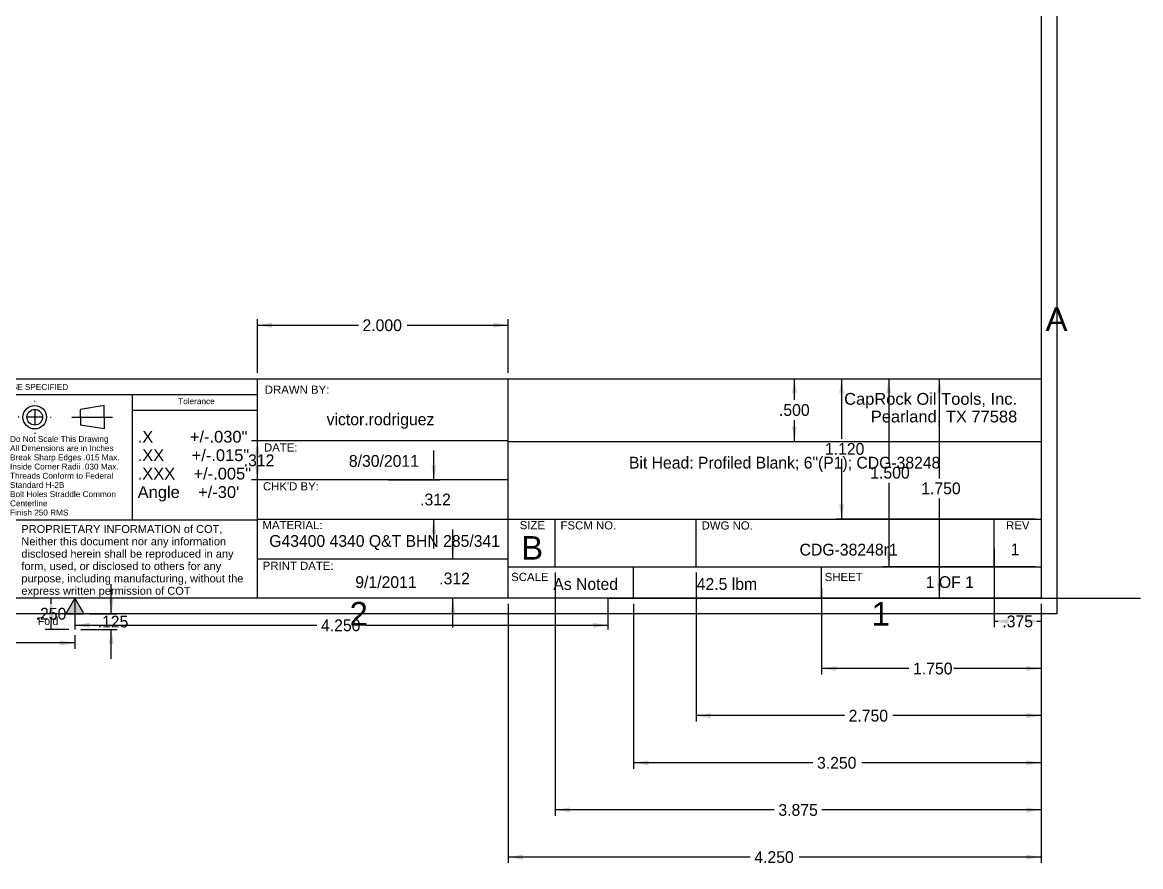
# Model space of a CAD drawing. Header units: inches. Extents: x -0.4 to 28, y -1.6 to 11.8.
# Drawn here: x 8.08 to 17, y -1.62 to 5.11 of the extents above; entities that cross this region are included whole.
import ezdxf
from ezdxf.enums import TextEntityAlignment as Align
from ezdxf.lldxf.tags import DXFTag

# ---------------------------------------------------------------- set-up
doc = ezdxf.new("R2010")
doc.units = ezdxf.units.IN
doc.header["$MEASUREMENT"] = 0
for name, color, linetype in [('Default', 7, 'Continuous'), ('Dimensions', 7, 'Continuous'), ('Margins', 7, 'Continuous')]:
    doc.layers.add(name, color=color, linetype=linetype)
doc.styles.add('SEACAD_Arial', font='arial.ttf')
doc.styles.add('SEACAD_Solid_Edge_ANSI', font='seans.ttf')
tags = doc.linetypes.add('CENTER2', pattern=[1.125, 0.75, -0.125, 0.125, -0.125]).pattern_tags.tags
tags[10:11] = [DXFTag(74, 4), DXFTag(75, 0), DXFTag(340, '0'), DXFTag(46, 0.0), DXFTag(50, 0.0), DXFTag(44, 0.0), DXFTag(45, 0.0)]
tags[8:9] = [DXFTag(74, 4), DXFTag(75, 0), DXFTag(340, '0'), DXFTag(46, 0.0), DXFTag(50, 0.0), DXFTag(44, 0.0), DXFTag(45, 0.0)]
tags[6:7] = [DXFTag(74, 4), DXFTag(75, 0), DXFTag(340, '0'), DXFTag(46, 0.0), DXFTag(50, 0.0), DXFTag(44, 0.0), DXFTag(45, 0.0)]
tags[4:5] = [DXFTag(74, 4), DXFTag(75, 0), DXFTag(340, '0'), DXFTag(46, 0.0), DXFTag(50, 0.0), DXFTag(44, 0.0), DXFTag(45, 0.0)]
tags = doc.linetypes.add('DOT2', pattern=[0.125, 0, -0.125]).pattern_tags.tags
tags[6:7] = [DXFTag(74, 4), DXFTag(75, 0), DXFTag(340, '0'), DXFTag(46, 0.0), DXFTag(50, 0.0), DXFTag(44, 0.0), DXFTag(45, 0.0)]
tags[4:5] = [DXFTag(74, 4), DXFTag(75, 0), DXFTag(340, '0'), DXFTag(46, 0.0), DXFTag(50, 0.0), DXFTag(44, 0.0), DXFTag(45, 0.0)]
doc.dimstyles.new('ANSI', dxfattribs={"dimtxt": 0.094, "dimasz": 0.1175, "dimexe": 0.047, "dimexo": 0.047, "dimgap": 0.047, "dimtad": 0, "dimtih": 1, "dimtoh": 1, "dimdec": 3, "dimzin": 4, "dimdsep": 46, "dimtxsty": 'SEACAD_Solid_Edge_ANSI', "dimblk1": '_SE_FILLED', "dimblk2": '_SE_FILLED', "dimsah": 1, "dimcen": 0.047, "dimadec": 0, "dimazin": 0, "dimtfac": 1, "dimtdec": 3, "dimtofl": 0, "dimtmove": 0, "dimatfit": 3, "dimfxl": 0, "dimtolj": 1, "dimtzin": 4, "dimarcsym": 0})

# ---------------------------------------------------------------- blocks, each defined once
blk = doc.blocks.new('SEANNOT_GROUP2')
at = {"layer": 'Default', "color": 7, "linetype": 'Continuous', "style": 'SEACAD_Solid_Edge_ANSI'}
blk.add_text('Fold', height=0.0625, dxfattribs=at).set_placement((8.2051, 0.3659), align=Align.TOP_LEFT)
blk = doc.blocks.new('SEANNOT_GROUP3')
at = {"layer": 'Default', "color": 7, "linetype": 'Continuous', "style": 'SEACAD_Solid_Edge_ANSI'}
blk.add_text('1 OF 1', height=0.094, dxfattribs=at).set_placement((15.2861, 0.6928), align=Align.TOP_LEFT)
blk = doc.blocks.new('SEANNOT_GROUP4')
at = {"layer": 'Default', "color": 7, "linetype": 'Continuous', "style": 'SEACAD_Solid_Edge_ANSI'}
blk.add_text('42.5 lbm', height=0.094, dxfattribs=at).set_placement((13.4595, 0.6777), align=Align.TOP_LEFT)
blk = doc.blocks.new('SEANNOT_GROUP5')
at = {"layer": 'Default', "color": 7, "linetype": 'Continuous', "style": 'SEACAD_Solid_Edge_ANSI'}
blk.add_text('CDG-38248r1', height=0.094, dxfattribs=at).set_placement((14.2798, 0.952), align=Align.TOP_LEFT)
blk = doc.blocks.new('SEANNOT_GROUP6')
at = {"layer": 'Default', "color": 7, "linetype": 'Continuous', "style": 'SEACAD_Solid_Edge_ANSI'}
blk.add_text('1', height=0.094, dxfattribs=at).set_placement((15.9634, 0.9534), align=Align.TOP_LEFT)
blk = doc.blocks.new('SEANNOT_GROUP7')
at = {"layer": 'Default', "color": 7, "linetype": 'Continuous', "style": 'SEACAD_Solid_Edge_ANSI'}
blk.add_text('As Noted', height=0.09375, dxfattribs=at).set_placement((12.316, 0.6775), align=Align.TOP_LEFT)
blk = doc.blocks.new('SEANNOT_GROUP8')
at = {"layer": 'Default', "color": 7, "linetype": 'Continuous', "style": 'SEACAD_Solid_Edge_ANSI'}
blk.add_text('Bit Head: Profiled Blank; 6"(P1); CDG-38248', height=0.09375, dxfattribs=at).set_placement((12.9191, 1.6456), align=Align.TOP_LEFT)
blk = doc.blocks.new('SEANNOT_GROUP9')
at = {"layer": 'Default', "color": 7, "linetype": 'Continuous', "style": 'SEACAD_Solid_Edge_ANSI'}
blk.add_text('G43400 4340 Q&T BHN 285/341', height=0.09375, dxfattribs=at).set_placement((10.0503, 1.021), align=Align.TOP_LEFT)
blk = doc.blocks.new('SEANNOT_GROUP10')
at = {"layer": 'Default', "color": 7, "linetype": 'Continuous', "style": 'SEACAD_Solid_Edge_ANSI'}
blk.add_text('9/1/2011', height=0.094, dxfattribs=at).set_placement((10.7365, 0.6928), align=Align.TOP_LEFT)
blk = doc.blocks.new('SEANNOT_GROUP11')
at = {"layer": 'Default', "color": 7, "linetype": 'Continuous', "style": 'SEACAD_Arial'}
for s, p in [('CapRock Oil Tools, Inc.', (14.6355, 2.1547)), ('Pearland, TX 77588', (14.848, 2.0137))]:
    blk.add_text(s, height=0.094, dxfattribs=at).set_placement(p, align=Align.TOP_LEFT)
blk = doc.blocks.new('SEANNOT_GROUP14')
at = {"layer": 'Default', "color": 7, "linetype": 'Continuous', "style": 'SEACAD_Arial'}
blk.add_text('A', height=0.188, dxfattribs=at).set_placement((16.2417, 2.8378), align=Align.TOP_LEFT)
blk = doc.blocks.new('SEANNOT_GROUP20')
at = {"layer": 'Default', "color": 7, "linetype": 'Continuous', "style": 'SEACAD_Solid_Edge_ANSI'}
blk.add_text('Fold', height=0.0625, dxfattribs=at).set_placement((8.2051, 0.3659), align=Align.TOP_LEFT)
blk = doc.blocks.new('SEANNOT_GROUP26')
at = {"layer": 'Default', "color": 7, "linetype": 'Continuous', "style": 'SEACAD_Arial'}
blk.add_text('2', height=0.188, dxfattribs=at).set_placement((10.6908, 0.4877), align=Align.TOP_LEFT)
blk = doc.blocks.new('SEANNOT_GROUP27')
at = {"layer": 'Default', "color": 7, "linetype": 'Continuous', "style": 'SEACAD_Arial'}
blk.add_text('1', height=0.188, dxfattribs=at).set_placement((14.8542, 0.4877), align=Align.TOP_LEFT)
blk = doc.blocks.new('SEANNOT_GROUP28')
at = {"layer": 'Default', "color": 7, "linetype": 'Continuous', "style": 'SEACAD_Solid_Edge_ANSI'}
blk.add_text('8/30/2011', height=0.094, dxfattribs=at).set_placement((10.6852, 1.6595), align=Align.TOP_LEFT)
blk = doc.blocks.new('SEANNOT_GROUP29')
at = {"layer": 'Default', "color": 7, "linetype": 'Continuous', "style": 'SEACAD_Solid_Edge_ANSI'}
blk.add_text('victor.rodriguez', height=0.094, dxfattribs=at).set_placement((10.5081, 1.9915), align=Align.TOP_LEFT)
blk = doc.blocks.new('DMBLK7')
at = {"layer": 'Dimensions', "linetype": 'Continuous'}
for points in [[(8.6175, 0.3209), (8.5, 0.3013), (8.6175, 0.2817)], [(12.6325, 0.3209), (12.6325, 0.2817), (12.75, 0.3013)]]:
    blk.add_hatch(color=7, dxfattribs=at).paths.add_polyline_path(points)
at = {"layer": 'Dimensions', "color": 7, "linetype": 'Continuous'}
for p, q in [((8.5, 0.3013), (10.4303, 0.3013)), ((10.8197, 0.3013), (12.75, 0.3013))]:
    blk.add_line(p, q, dxfattribs=at)
at = {"layer": 'Dimensions', "color": 7, "linetype": 'Continuous', "style": 'SEACAD_Solid_Edge_ANSI'}
blk.add_text('4.250', height=0.094, dxfattribs=at).set_placement((10.4632, 0.3483), align=Align.TOP_LEFT)
blk = doc.blocks.new('_SE_FILLED')
at = {"color": 0}
blk.add_line((0, 0), (-1, 0), dxfattribs=at)
blk.add_solid([(0, 0), (-1, -0.1665), (-1, 0.1665), (0, 0)], dxfattribs=at)
blk = doc.blocks.new('DMBLK8')
at = {"layer": 'Dimensions', "linetype": 'Continuous'}
for points in [[(10.0732, 2.7147), (9.9557, 2.6951), (10.0732, 2.6755)], [(11.8382, 2.7147), (11.8382, 2.6755), (11.9557, 2.6951)]]:
    blk.add_hatch(color=7, dxfattribs=at).paths.add_polyline_path(points)
at = {"layer": 'Dimensions', "color": 7, "linetype": 'Continuous'}
for p, q in [((9.9557, 2.3157), (9.9557, 2.7421)), ((9.9557, 2.6951), (10.761, 2.6951)), ((11.1504, 2.6951), (11.9557, 2.6951)), ((11.9557, 2.3157), (11.9557, 2.7421))]:
    blk.add_line(p, q, dxfattribs=at)
at = {"layer": 'Dimensions', "color": 7, "linetype": 'Continuous', "style": 'SEACAD_Solid_Edge_ANSI'}
blk.add_text('2.000', height=0.094, dxfattribs=at).set_placement((10.7939, 2.7421), align=Align.TOP_LEFT)
blk = doc.blocks.new('DMBLK9')
at = {"layer": 'Dimensions', "linetype": 'Continuous'}
for points in [[(14.2586, 2.1512), (14.2391, 2.2687), (14.2195, 2.1512)], [(14.2586, 1.8862), (14.2195, 1.8862), (14.2391, 1.7687)]]:
    blk.add_hatch(color=7, dxfattribs=at).paths.add_polyline_path(points)
at = {"layer": 'Dimensions', "color": 7, "linetype": 'Continuous'}
for p, q in [((10.0027, 2.2687), (14.2861, 2.2687)), ((14.2391, 2.0986), (14.2391, 2.2687)), ((14.2391, 1.7687), (14.2391, 1.9388)), ((12.0027, 1.7687), (14.2861, 1.7687))]:
    blk.add_line(p, q, dxfattribs=at)
at = {"layer": 'Dimensions', "color": 7, "linetype": 'Continuous', "style": 'SEACAD_Solid_Edge_ANSI'}
blk.add_text('.500', height=0.094, dxfattribs=at).set_placement((14.1155, 2.0657), align=Align.TOP_LEFT)
blk = doc.blocks.new('DMBLK10')
at = {"layer": 'Dimensions', "linetype": 'Continuous'}
for points in [[(14.6346, 2.1512), (14.6151, 2.2687), (14.5955, 2.1512)], [(14.6346, 1.2662), (14.5955, 1.2662), (14.6151, 1.1487)]]:
    blk.add_hatch(color=7, dxfattribs=at).paths.add_polyline_path(points)
at = {"layer": 'Dimensions', "color": 7, "linetype": 'Continuous'}
for p, q in [((10.0027, 2.2687), (14.6621, 2.2687)), ((14.6151, 2.2687), (14.6151, 1.7886)), ((14.6151, 1.6288), (14.6151, 1.1487)), ((16.1587, 1.1487), (14.5681, 1.1487))]:
    blk.add_line(p, q, dxfattribs=at)
at = {"layer": 'Dimensions', "color": 7, "linetype": 'Continuous', "style": 'SEACAD_Solid_Edge_ANSI'}
blk.add_text('1.120', height=0.094, dxfattribs=at).set_placement((14.4817, 1.7557), align=Align.TOP_LEFT)
blk = doc.blocks.new('DMBLK11')
at = {"layer": 'Dimensions', "linetype": 'Continuous'}
for points in [[(15.0106, 2.1512), (14.9911, 2.2687), (14.9715, 2.1512)], [(15.0106, 0.8862), (14.9715, 0.8862), (14.9911, 0.7687)]]:
    blk.add_hatch(color=7, dxfattribs=at).paths.add_polyline_path(points)
at = {"layer": 'Dimensions', "color": 7, "linetype": 'Continuous'}
for p, q in [((10.0027, 2.2687), (15.0381, 2.2687)), ((14.9911, 2.2687), (14.9911, 1.5986)), ((14.9911, 1.4388), (14.9911, 0.7687)), ((16.1587, 0.7687), (14.9441, 0.7687))]:
    blk.add_line(p, q, dxfattribs=at)
at = {"layer": 'Dimensions', "color": 7, "linetype": 'Continuous', "style": 'SEACAD_Solid_Edge_ANSI'}
blk.add_text('1.500', height=0.094, dxfattribs=at).set_placement((14.8435, 1.5657), align=Align.TOP_LEFT)
blk = doc.blocks.new('SEANNOT_GROUP30')
at = {"layer": 'Default', "linetype": 'Continuous'}
h = blk.add_hatch(color=7, dxfattribs=at)
edge = h.paths.add_edge_path()
edge.add_ellipse((3.4508, 1.0021), major_axis=(0.0157, 0), ratio=1, start_angle=0, end_angle=360)
at = {"layer": 'Default', "color": 7, "linetype": 'Continuous'}
blk.add_lwpolyline([(3.7182, 0.8173), (3.4508, 1.0021)], dxfattribs=at)
at = {"layer": 'Default', "color": 7, "linetype": 'Continuous', "style": 'SEACAD_Solid_Edge_ANSI'}
for s, p in [('Machined feature or', (3.7347, 0.8408)), ('surface on this operation.', (3.7347, 0.7703))]:
    blk.add_text(s, height=0.047, dxfattribs=at).set_placement(p, align=Align.TOP_LEFT)
blk = doc.blocks.new('SEANNOT_GROUP31')
at = {"layer": 'Default', "linetype": 'Continuous'}
h = blk.add_hatch(color=7, dxfattribs=at)
edge = h.paths.add_edge_path()
edge.add_ellipse((3.3864, 0.6907), major_axis=(0.0157, 0), ratio=1, start_angle=0, end_angle=360)
at = {"layer": 'Default', "color": 7, "linetype": 'Continuous'}
blk.add_lwpolyline([(3.7283, 0.6152), (3.3864, 0.6907)], dxfattribs=at)
at = {"layer": 'Default', "color": 7, "linetype": 'Continuous', "style": 'SEACAD_Solid_Edge_ANSI'}
for s, p in [('Must be inspected ', (3.7448, 0.6387)), ('and  documented ', (3.7448, 0.5682)), ('on each part.', (3.7448, 0.4977))]:
    blk.add_text(s, height=0.047, dxfattribs=at).set_placement(p, align=Align.TOP_LEFT)
blk = doc.blocks.new('SEANNOT_GROUP32')
at = {"layer": 'Default', "linetype": 'Continuous'}
h = blk.add_hatch(color=7, dxfattribs=at)
edge = h.paths.add_edge_path()
edge.add_ellipse((3.5349, 1.8784), major_axis=(0.0157, 0), ratio=1, start_angle=0, end_angle=360)
at = {"layer": 'Default', "color": 7, "linetype": 'Continuous'}
blk.add_lwpolyline([(3.7881, 1.9657), (3.5349, 1.8784)], dxfattribs=at)
at = {"layer": 'Default', "color": 7, "linetype": 'Continuous', "style": 'SEACAD_Solid_Edge_ANSI'}
for s, p in [('Must be inspected', (3.8046, 1.9892)), ('on each part.', (3.8046, 1.9187))]:
    blk.add_text(s, height=0.047, dxfattribs=at).set_placement(p, align=Align.TOP_LEFT)
blk = doc.blocks.new('SEANNOT_GROUP33')
at = {"layer": 'Default', "linetype": 'Continuous'}
h = blk.add_hatch(color=7, dxfattribs=at)
edge = h.paths.add_edge_path()
edge.add_ellipse((4.1418, 1.267), major_axis=(0.0157, 0), ratio=1, start_angle=0, end_angle=360)
at = {"layer": 'Default', "color": 7, "linetype": 'Continuous'}
blk.add_lwpolyline([(3.9057, 1.0346), (4.1418, 1.267)], dxfattribs=at)
at = {"layer": 'Default', "color": 7, "linetype": 'Continuous', "style": 'SEACAD_Solid_Edge_ANSI'}
for s, p in [('For information only', (3.8744, 1.0111)), ('NOT to be inspected.', (3.8744, 0.9406))]:
    blk.add_text(s, height=0.047, dxfattribs=at).set_placement(p, align=Align.TOP_LEFT)
blk = doc.blocks.new('SEANNOT_GROUP34')
at = {"layer": 'Default', "color": 7, "linetype": 'Continuous'}
blk.add_line((2.6276, 1.5683), (2.6276, 1.7343), dxfattribs=at)
blk.add_lwpolyline([(2.6276, 1.8917), (2.6276, 1.7343), (2.7777, 1.7343), (2.7777, 1.8917), (2.6276, 1.8917)], dxfattribs=at)
at = {"layer": 'Default', "color": 7, "linetype": 'Continuous', "style": 'SEACAD_Solid_Edge_ANSI'}
blk.add_text('ƒ', height=0.0787, dxfattribs=at).set_placement((2.6669, 1.8524), align=Align.TOP_LEFT)
blk = doc.blocks.new('SEANNOT_GROUP35')
at = {"layer": 'Default', "linetype": 'Continuous'}
blk.add_hatch(color=7, dxfattribs=at).paths.add_polyline_path([(3.0402, 1.3519), (2.9797, 1.2841), (3.0687, 1.2656)])
at = {"layer": 'Default', "color": 7, "linetype": 'Continuous'}
for points in [[(3.2551, 1.0993), (3.0099, 1.318)], [(3.2551, 1.111), (3.2551, 0.9536), (3.4052, 0.9536), (3.4052, 1.111), (3.2551, 1.111)]]:
    blk.add_lwpolyline(points, dxfattribs=at)
at = {"layer": 'Default', "color": 7, "linetype": 'Continuous', "style": 'SEACAD_Solid_Edge_ANSI'}
blk.add_text('ƒ', height=0.0787, dxfattribs=at).set_placement((3.2945, 1.0717), align=Align.TOP_LEFT)
blk = doc.blocks.new('SEANNOT_GROUP36')
at = {"layer": 'Default', "linetype": 'Continuous'}
h = blk.add_hatch(color=7, dxfattribs=at)
edge = h.paths.add_edge_path()
edge.add_ellipse((3.6964, 1.2801), major_axis=(0.0157, 0), ratio=1, start_angle=0, end_angle=360)
at = {"layer": 'Default', "color": 7, "linetype": 'Continuous'}
blk.add_lwpolyline([(3.7706, 1.7386), (3.6964, 1.2801)], dxfattribs=at)
at = {"layer": 'Default', "color": 7, "linetype": 'Continuous', "style": 'SEACAD_Solid_Edge_ANSI'}
for s, p in [('Must be inspected', (3.7871, 1.7621)), ('First Off, Last Off Only', (3.7871, 1.6916))]:
    blk.add_text(s, height=0.047, dxfattribs=at).set_placement(p, align=Align.TOP_LEFT)
blk = doc.blocks.new('DMBLK12')
at = {"layer": 'Default', "linetype": 'Continuous'}
for points in [[(3.0204, 1.8909), (2.9417, 1.8778), (3.0204, 1.8647)], [(3.5738, 1.8909), (3.5738, 1.8647), (3.6526, 1.8778)]]:
    blk.add_hatch(color=7, dxfattribs=at).paths.add_polyline_path(points)
at = {"layer": 'Default', "color": 7, "linetype": 'Continuous'}
for p, q in [((2.9417, 1.4182), (2.9417, 1.9172)), ((2.9417, 1.8778), (3.0552, 1.8778)), ((3.4119, 1.9566), (3.1775, 1.9566)), ((3.5523, 1.8778), (3.6526, 1.8778)), ((3.6526, 1.5683), (3.6526, 1.9172)), ((3.1775, 1.7991), (3.4119, 1.7991))]:
    blk.add_line(p, q, dxfattribs=at)
for centre, start, end in [((3.1775, 1.8778), 90, 270), ((3.4119, 1.8778), 270, 90)]:
    blk.add_arc(centre, 0.0787, start, end, dxfattribs=at)
at = {"layer": 'Default', "color": 7, "linetype": 'Continuous', "style": 'SEACAD_Solid_Edge_ANSI'}
blk.add_text('.711', height=0.07874, dxfattribs=at).set_placement((3.2169, 1.9172), align=Align.TOP_LEFT)
blk = doc.blocks.new('DMBLK13')
at = {"layer": 'Default', "linetype": 'Continuous'}
for points in [[(4.2098, 1.4502), (4.1967, 1.5289), (4.1836, 1.4502)], [(4.2098, 1.2246), (4.1836, 1.2246), (4.1967, 1.1458)]]:
    blk.add_hatch(color=7, dxfattribs=at).paths.add_polyline_path(points)
at = {"layer": 'Default', "color": 7, "linetype": 'Continuous'}
for p, q in [((3.6919, 1.5289), (4.2361, 1.5289)), ((4.1967, 1.5289), (4.1967, 1.481)), ((4.1967, 1.2704), (4.1967, 1.1458)), ((3.6919, 1.1458), (4.2361, 1.1458))]:
    blk.add_line(p, q, dxfattribs=at)
at = {"layer": 'Default', "color": 7, "linetype": 'Continuous', "style": 'SEACAD_Solid_Edge_ANSI'}
for s, height, p in [('(', 0.0787, (4.0749, 1.3767)), ('.383', 0.07874, (4.0951, 1.3767)), (')', 0.0787, (4.2983, 1.3767))]:
    blk.add_text(s, height=height, dxfattribs=at).set_placement(p, align=Align.TOP_LEFT)
blk = doc.blocks.new('DMBLK14')
at = {"layer": 'Default', "linetype": 'Continuous'}
for points in [[(2.7063, 0.79), (2.7063, 0.8163), (2.6276, 0.8031)], [(3.5738, 0.79), (3.6526, 0.8031), (3.5738, 0.8163)]]:
    blk.add_hatch(color=7, dxfattribs=at).paths.add_polyline_path(points)
at = {"layer": 'Default', "color": 7, "linetype": 'Continuous'}
for p, q in [((2.6276, 1.1065), (2.6276, 0.7638)), ((3.6526, 1.1065), (3.6526, 0.7638)), ((2.6276, 0.8031), (2.8849, 0.8031)), ((3.3172, 0.8819), (2.9912, 0.8819)), ((3.4235, 0.8031), (3.6526, 0.8031)), ((2.9912, 0.7244), (3.3172, 0.7244))]:
    blk.add_line(p, q, dxfattribs=at)
for centre, start, end in [((2.9912, 0.8031), 90, 270), ((3.3172, 0.8031), 270, 90)]:
    blk.add_arc(centre, 0.0787, start, end, dxfattribs=at)
at = {"layer": 'Default', "color": 7, "linetype": 'Continuous', "style": 'SEACAD_Solid_Edge_ANSI'}
for s, p in [('1.025', (3.0306, 0.8425)), ('Feat. 2', (2.9949, 0.685))]:
    blk.add_text(s, height=0.07874, dxfattribs=at).set_placement(p, align=Align.TOP_LEFT)
blk = doc.blocks.new('SEANNOT_GROUP37')
at = {"layer": 'Default', "color": 7, "linetype": 'CENTER2'}
blk.add_line((5.0203, 1.8365), (5.3456, 1.8365), dxfattribs=at)
blk = doc.blocks.new('SEANNOT_GROUP38')
at = {"layer": 'Default', "color": 7, "linetype": 'CENTER2'}
for p, q in [((4.7243, 1.9615), (4.7243, 1.9679)), ((4.7243, 1.899), (4.7243, 1.774)), ((4.5993, 1.8365), (4.5929, 1.8365)), ((4.7868, 1.8365), (4.6618, 1.8365)), ((4.8493, 1.8365), (4.8557, 1.8365)), ((4.7243, 1.7115), (4.7243, 1.7051))]:
    blk.add_line(p, q, dxfattribs=at)
blk = doc.blocks.new('SE5')
at = {"layer": 'Default', "color": 7, "linetype": 'Continuous'}
for p, q in [((5.2767, 1.9302), (5.0892, 1.899)), ((5.0892, 1.8365), (5.0892, 1.899)), ((5.2767, 1.8365), (5.2767, 1.9302)), ((5.0892, 1.8365), (5.0892, 1.774)), ((5.2767, 1.8365), (5.2767, 1.7427)), ((5.2767, 1.7427), (5.0892, 1.774))]:
    blk.add_line(p, q, dxfattribs=at)
for radius in [0.0937, 0.0625]:
    blk.add_circle((4.7243, 1.8365), radius, dxfattribs=at)
at = {"layer": 'Default'}
for name in ['SEANNOT_GROUP38', 'SEANNOT_GROUP37']:
    blk.add_blockref(name, (0, 0), dxfattribs=at)
blk = doc.blocks.new('DMBLK15')
at = {"layer": 'Default', "linetype": 'Continuous'}
for points in [[(3.8493, 1.4576), (3.823, 1.4576), (3.8361, 1.3788)], [(3.8493, 1.0671), (3.8361, 1.1458), (3.823, 1.0671)]]:
    blk.add_hatch(color=7, dxfattribs=at).paths.add_polyline_path(points)
at = {"layer": 'Default', "color": 7, "linetype": 'Continuous'}
for p, q in [((3.8361, 1.5363), (3.8361, 1.3788)), ((2.9811, 1.3788), (3.8755, 1.3788)), ((3.6919, 1.1458), (3.8755, 1.1458)), ((3.8361, 1.1458), (3.8361, 0.9883))]:
    blk.add_line(p, q, dxfattribs=at)
at = {"layer": 'Default', "color": 7, "linetype": 'Continuous', "style": 'SEACAD_Solid_Edge_ANSI'}
blk.add_text('.233', height=0.07874, dxfattribs=at).set_placement((3.7327, 1.3017), align=Align.TOP_LEFT)
blk = doc.blocks.new('DMBLK16')
at = {"layer": 'Dimensions', "linetype": 'Continuous'}
for points in [[(11.3435, 1.5787), (11.3631, 1.4612), (11.3827, 1.5787)], [(11.3435, 1.0312), (11.3827, 1.0312), (11.3631, 1.1487)]]:
    blk.add_hatch(color=7, dxfattribs=at).paths.add_polyline_path(points)
at = {"layer": 'Dimensions', "color": 7, "linetype": 'Continuous'}
for p, q in [((11.3631, 1.4612), (11.3631, 1.6962)), ((11.0027, 1.4612), (11.4101, 1.4612)), ((10.0027, 1.1487), (11.4101, 1.1487)), ((11.3631, 0.9137), (11.3631, 1.1487))]:
    blk.add_line(p, q, dxfattribs=at)
at = {"layer": 'Dimensions', "color": 7, "linetype": 'Continuous', "style": 'SEACAD_Solid_Edge_ANSI'}
blk.add_text('.312', height=0.094, dxfattribs=at).set_placement((11.2538, 1.3519), align=Align.TOP_LEFT)
blk = doc.blocks.new('DMBLK17')
at = {"layer": 'Dimensions', "linetype": 'Continuous'}
for points in [[(9.9361, 1.6562), (9.9753, 1.6562), (9.9557, 1.7737)], [(9.9361, 1.5787), (9.9557, 1.4612), (9.9753, 1.5787)]]:
    blk.add_hatch(color=7, dxfattribs=at).paths.add_polyline_path(points)
at = {"layer": 'Dimensions', "color": 7, "linetype": 'Continuous'}
for p, q in [((10.9087, 1.7737), (9.9087, 1.7737)), ((9.9557, 1.6973), (9.9557, 1.7737)), ((9.9557, 1.4612), (9.9557, 1.5375)), ((10.9087, 1.4612), (9.9087, 1.4612))]:
    blk.add_line(p, q, dxfattribs=at)
at = {"layer": 'Dimensions', "color": 7, "linetype": 'Continuous', "style": 'SEACAD_Solid_Edge_ANSI'}
blk.add_text('.312', height=0.094, dxfattribs=at).set_placement((9.8464, 1.6644), align=Align.TOP_LEFT)
blk = doc.blocks.new('DMBLK18')
at = {"layer": 'Dimensions', "linetype": 'Continuous'}
for points in [[(11.4954, 0.9487), (11.515, 0.8312), (11.5346, 0.9487)], [(11.4954, 0.4012), (11.5346, 0.4012), (11.515, 0.5187)]]:
    blk.add_hatch(color=7, dxfattribs=at).paths.add_polyline_path(points)
at = {"layer": 'Dimensions', "color": 7, "linetype": 'Continuous'}
for p, q in [((11.515, 0.8312), (11.515, 1.0662)), ((11.515, 0.2837), (11.515, 0.5187))]:
    blk.add_line(p, q, dxfattribs=at)
at = {"layer": 'Dimensions', "color": 7, "linetype": 'Continuous', "style": 'SEACAD_Solid_Edge_ANSI'}
blk.add_text('.312', height=0.094, dxfattribs=at).set_placement((11.4057, 0.7219), align=Align.TOP_LEFT)
blk = doc.blocks.new('DMBLK19')
at = {"layer": 'Dimensions', "linetype": 'Continuous'}
for points in [[(15.9482, 0.3131), (15.9482, 0.3522), (15.8307, 0.3326)], [(16.0882, 0.3131), (16.2057, 0.3326), (16.0882, 0.3522)]]:
    blk.add_hatch(color=7, dxfattribs=at).paths.add_polyline_path(points)
at = {"layer": 'Dimensions', "color": 7, "linetype": 'Continuous'}
for p, q in [((15.8307, 0.9117), (15.8307, 0.2856)), ((16.2057, 0.4717), (16.2057, 0.2856)), ((15.864, 0.3326), (15.8307, 0.3326)), ((16.2057, 0.3326), (16.1724, 0.3326))]:
    blk.add_line(p, q, dxfattribs=at)
at = {"layer": 'Dimensions', "color": 7, "linetype": 'Continuous', "style": 'SEACAD_Solid_Edge_ANSI'}
blk.add_text('.375', height=0.094, dxfattribs=at).set_placement((15.8969, 0.3796), align=Align.TOP_LEFT)
blk = doc.blocks.new('DMBLK20')
at = {"layer": 'Dimensions', "linetype": 'Continuous'}
for points in [[(14.5732, -0.0629), (14.5732, -0.0238), (14.4557, -0.0434)], [(16.0882, -0.0629), (16.2057, -0.0434), (16.0882, -0.0238)]]:
    blk.add_hatch(color=7, dxfattribs=at).paths.add_polyline_path(points)
at = {"layer": 'Dimensions', "color": 7, "linetype": 'Continuous'}
for p, q in [((14.4557, 0.5967), (14.4557, -0.0904)), ((16.2057, 0.4717), (16.2057, -0.0904)), ((15.1524, -0.0434), (14.4557, -0.0434)), ((16.2057, -0.0434), (15.509, -0.0434))]:
    blk.add_line(p, q, dxfattribs=at)
at = {"layer": 'Dimensions', "color": 7, "linetype": 'Continuous', "style": 'SEACAD_Solid_Edge_ANSI'}
blk.add_text('1.750', height=0.094, dxfattribs=at).set_placement((15.1853, 0.0036), align=Align.TOP_LEFT)
blk = doc.blocks.new('DMBLK21')
at = {"layer": 'Dimensions', "linetype": 'Continuous'}
for points in [[(13.5732, -0.4389), (13.5732, -0.3998), (13.4557, -0.4194)], [(16.0882, -0.4389), (16.2057, -0.4194), (16.0882, -0.3998)]]:
    blk.add_hatch(color=7, dxfattribs=at).paths.add_polyline_path(points)
at = {"layer": 'Dimensions', "color": 7, "linetype": 'Continuous'}
for p, q in [((13.4557, 0.7217), (13.4557, -0.4664)), ((16.2057, 0.4717), (16.2057, -0.4664)), ((14.6382, -0.4194), (13.4557, -0.4194)), ((16.2057, -0.4194), (15.0232, -0.4194))]:
    blk.add_line(p, q, dxfattribs=at)
at = {"layer": 'Dimensions', "color": 7, "linetype": 'Continuous', "style": 'SEACAD_Solid_Edge_ANSI'}
blk.add_text('2.750', height=0.094, dxfattribs=at).set_placement((14.6711, -0.3724), align=Align.TOP_LEFT)
blk = doc.blocks.new('DMBLK22')
at = {"layer": 'Dimensions', "linetype": 'Continuous'}
for points in [[(13.0732, -0.8149), (13.0732, -0.7758), (12.9557, -0.7954)], [(16.0882, -0.8149), (16.2057, -0.7954), (16.0882, -0.7758)]]:
    blk.add_hatch(color=7, dxfattribs=at).paths.add_polyline_path(points)
at = {"layer": 'Dimensions', "color": 7, "linetype": 'Continuous'}
for p, q in [((12.9557, 0.4717), (12.9557, -0.8424)), ((16.2057, 0.4717), (16.2057, -0.8424)), ((14.386, -0.7954), (12.9557, -0.7954)), ((16.2057, -0.7954), (14.7754, -0.7954))]:
    blk.add_line(p, q, dxfattribs=at)
at = {"layer": 'Dimensions', "color": 7, "linetype": 'Continuous', "style": 'SEACAD_Solid_Edge_ANSI'}
blk.add_text('3.250', height=0.094, dxfattribs=at).set_placement((14.4189, -0.7484), align=Align.TOP_LEFT)
blk = doc.blocks.new('DMBLK23')
at = {"layer": 'Dimensions', "linetype": 'Continuous'}
for points in [[(12.4482, -1.1909), (12.4482, -1.1518), (12.3307, -1.1714)], [(16.0882, -1.1909), (16.2057, -1.1714), (16.0882, -1.1518)]]:
    blk.add_hatch(color=7, dxfattribs=at).paths.add_polyline_path(points)
at = {"layer": 'Dimensions', "color": 7, "linetype": 'Continuous'}
for p, q in [((12.3307, 0.7217), (12.3307, -1.2184)), ((16.2057, 0.4717), (16.2057, -1.2184)), ((14.0779, -1.1714), (12.3307, -1.1714)), ((16.2057, -1.1714), (14.4585, -1.1714))]:
    blk.add_line(p, q, dxfattribs=at)
at = {"layer": 'Dimensions', "color": 7, "linetype": 'Continuous', "style": 'SEACAD_Solid_Edge_ANSI'}
blk.add_text('3.875', height=0.094, dxfattribs=at).set_placement((14.1108, -1.1244), align=Align.TOP_LEFT)
blk = doc.blocks.new('DMBLK24')
at = {"layer": 'Dimensions', "linetype": 'Continuous'}
for points in [[(12.0732, -1.5669), (12.0732, -1.5278), (11.9557, -1.5474)], [(16.0882, -1.5669), (16.2057, -1.5474), (16.0882, -1.5278)]]:
    blk.add_hatch(color=7, dxfattribs=at).paths.add_polyline_path(points)
at = {"layer": 'Dimensions', "color": 7, "linetype": 'Continuous'}
for p, q in [((11.9557, 0.4717), (11.9557, -1.5944)), ((16.2057, 0.4717), (16.2057, -1.5944)), ((13.886, -1.5474), (11.9557, -1.5474)), ((16.2057, -1.5474), (14.2754, -1.5474))]:
    blk.add_line(p, q, dxfattribs=at)
at = {"layer": 'Dimensions', "color": 7, "linetype": 'Continuous', "style": 'SEACAD_Solid_Edge_ANSI'}
blk.add_text('4.250', height=0.094, dxfattribs=at).set_placement((13.9189, -1.5004), align=Align.TOP_LEFT)
blk = doc.blocks.new('DMBLK25')
at = {"layer": 'Dimensions', "linetype": 'Continuous'}
for points in [[(15.376, 2.1512), (15.4152, 2.1512), (15.3956, 2.2687)], [(15.376, 0.6362), (15.3956, 0.5187), (15.4152, 0.6362)]]:
    blk.add_hatch(color=7, dxfattribs=at).paths.add_polyline_path(points)
at = {"layer": 'Dimensions', "color": 7, "linetype": 'Continuous'}
for p, q in [((15.3956, 1.4736), (15.3956, 2.2687)), ((15.3956, 0.5187), (15.3956, 1.3138))]:
    blk.add_line(p, q, dxfattribs=at)
at = {"layer": 'Dimensions', "color": 7, "linetype": 'Continuous', "style": 'SEACAD_Solid_Edge_ANSI'}
blk.add_text('1.750', height=0.094, dxfattribs=at).set_placement((15.2503, 1.4407), align=Align.TOP_LEFT)
blk = doc.blocks.new('DMBLK26')
at = {"layer": 'Dimensions', "linetype": 'Continuous'}
for points in [[(8.2909, 0.4012), (8.3301, 0.4012), (8.3105, 0.5187)], [(8.2909, 0.3862), (8.3105, 0.2687), (8.3301, 0.3862)]]:
    blk.add_hatch(color=7, dxfattribs=at).paths.add_polyline_path(points)
at = {"layer": 'Dimensions', "color": 7, "linetype": 'Continuous'}
for p, q in [((8.453, 0.5187), (8.2635, 0.5187)), ((8.3105, 0.4736), (8.3105, 0.5187)), ((8.453, 0.2687), (8.2635, 0.2687)), ((8.3105, 0.2687), (8.3105, 0.3138))]:
    blk.add_line(p, q, dxfattribs=at)
at = {"layer": 'Dimensions', "color": 7, "linetype": 'Continuous', "style": 'SEACAD_Solid_Edge_ANSI'}
blk.add_text('.250', height=0.094, dxfattribs=at).set_placement((8.187, 0.4407), align=Align.TOP_LEFT)
blk = doc.blocks.new('DMBLK27')
at = {"layer": 'Dimensions', "linetype": 'Continuous'}
for points in [[(8.8104, 0.5112), (8.7713, 0.5112), (8.7908, 0.3937)], [(8.8104, 0.1512), (8.7908, 0.2687), (8.7713, 0.1512)]]:
    blk.add_hatch(color=7, dxfattribs=at).paths.add_polyline_path(points)
at = {"layer": 'Dimensions', "color": 7, "linetype": 'Continuous'}
for p, q in [((8.7908, 0.3937), (8.7908, 0.6287)), ((8.6192, 0.3937), (8.8378, 0.3937)), ((8.547, 0.2687), (8.8378, 0.2687)), ((8.7908, 0.0337), (8.7908, 0.2687))]:
    blk.add_line(p, q, dxfattribs=at)
at = {"layer": 'Dimensions', "color": 7, "linetype": 'Continuous', "style": 'SEACAD_Solid_Edge_ANSI'}
blk.add_text('.125', height=0.094, dxfattribs=at).set_placement((8.6815, 0.3782), align=Align.TOP_LEFT)
blk = doc.blocks.new('DMBLK28')
at = {"layer": 'Dimensions', "linetype": 'Continuous'}
for points in [[(4.3675, 0.1412), (4.3675, 0.1804), (4.25, 0.1608)], [(8.3825, 0.1412), (8.5, 0.1608), (8.3825, 0.1804)]]:
    blk.add_hatch(color=7, dxfattribs=at).paths.add_polyline_path(points)
at = {"layer": 'Dimensions', "color": 7, "linetype": 'Continuous'}
for p, q in [((4.25, 0.2217), (4.25, 0.1138)), ((8.5, 0.2217), (8.5, 0.1138)), ((6.1803, 0.1608), (4.25, 0.1608)), ((8.5, 0.1608), (6.5697, 0.1608))]:
    blk.add_line(p, q, dxfattribs=at)
at = {"layer": 'Dimensions', "color": 7, "linetype": 'Continuous', "style": 'SEACAD_Solid_Edge_ANSI'}
blk.add_text('4.250', height=0.094, dxfattribs=at).set_placement((6.2132, 0.2078), align=Align.TOP_LEFT)
blk = doc.blocks.new('SYMBOL_3')
at = {"layer": 'Default', "color": 7, "linetype": 'Continuous'}
for p, q in [((2.5, 0.3939), (2.5, 2.1439)), ((2.5, 2.1439), (6.5, 2.1439)), ((2.5, 2.0189), (6.5, 2.0189)), ((4.5, 0.3939), (4.5, 2.0189)), ((5.5, 2.0189), (5.5, 1.0189)), ((5.5, 1.8939), (6.5, 1.8939)), ((2.6276, 1.1458), (2.6276, 1.5289)), ((2.6276, 1.5289), (3.6526, 1.5289)), ((3.6526, 1.5289), (3.6526, 1.1458)), ((3.6526, 1.1458), (2.6276, 1.1458)), ((4.5, 1.0189), (6.5, 1.0189))]:
    blk.add_line(p, q, dxfattribs=at)
blk.add_circle((2.9417, 1.3788), 0.0914, dxfattribs=at)
at = {"layer": 'Default'}
for name in ['SEANNOT_GROUP32', 'SE5', 'SEANNOT_GROUP34', 'SEANNOT_GROUP36', 'SEANNOT_GROUP35', 'SEANNOT_GROUP33', 'SEANNOT_GROUP30', 'SEANNOT_GROUP31']:
    blk.add_blockref(name, (0, 0), dxfattribs=at)
at = {"layer": 'Default', "color": 7, "linetype": 'Continuous', "style": 'SEACAD_Arial'}
for s, height, p in [('UNLESS OTHERWISE SPECIFIED', 0.046875, (3.9507, 2.1013)), ('Tolerance', 0.04687, (5.8685, 1.9874)), ('.X        +/-.030"', 0.094, (5.5453, 1.7278)), ('All Dimensions are in Inches', 0.046875, (4.5272, 1.613)), ('Do Not Scale This Drawing', 0.046875, (4.5272, 1.6864)), ('Break Sharp Edges .015 Max.', 0.046875, (4.5272, 1.5397)), ('.XX      +/-.015"', 0.094, (5.5453, 1.5807)), ('Inside Corner Radii .030 Max.', 0.046875, (4.5272, 1.4663)), ('.XXX    +/-.005"', 0.094, (5.5453, 1.4336)), ('Threads Conform to Federal ', 0.046875, (4.5272, 1.3929)), ('Standard H-2B', 0.046875, (4.5272, 1.3196)), ('Bolt Holes Straddle Common ', 0.046875, (4.5272, 1.2462)), ("Angle    +/-30'", 0.094, (5.5453, 1.2864)), ('Centerline', 0.04687, (4.5272, 1.1728)), ('Finish 250 RMS', 0.046875, (4.5272, 1.0995)), ('PROPRIETARY INFORMATION of COT, ', 0.063, (4.6174, 0.9762)), ('Neither this document nor any information', 0.063, (4.6174, 0.8776)), ('disclosed herein shall be reproduced in any', 0.063, (4.6174, 0.779)), ('form, used, or disclosed to others for any', 0.063, (4.6174, 0.6804)), ('purpose, including manufacturing, without the ', 0.063, (4.6174, 0.5818)), ('express written permission of COT', 0.063, (4.6174, 0.4832))]:
    blk.add_text(s, height=height, dxfattribs=at).set_placement(p, align=Align.TOP_LEFT)
at = {"layer": 'Default', "color": 7, "linetype": 'Continuous'}
dim = blk.add_linear_dim(base=(3.6526, 1.8778), p1=(2.9417, 1.3788), p2=(3.6526, 1.5289), text='\\A1;<>', dimstyle='ANSI', override={"dimtxt": 0.07874, "dimasz": 0.07874, "dimexe": 0.03937, "dimexo": 0.03937, "dimgap": 0.03937, "dimcen": 0.03937}, dxfattribs=at)
dim.commit()
dim.dimension.update_dxf_attribs({"geometry": 'DMBLK12', "text_midpoint": (3.2947, 1.8778), "dimtype": 160})
for base, p1, p2, angle, text, picture, middle, dimtype in [((2.6276, 0.8031), (2.6276, 1.5289), (3.6526, 1.5289), 0, '\\A1;<>\\PFeat. 2', 'DMBLK14', (3.1542, 0.8031), 161), ((3.8361, 1.1458), (2.9417, 1.3788), (3.6526, 1.1458), 90, '\\A1;<>', 'DMBLK15', (3.8361, 1.2623), 160), ((4.1967, 1.5289), (3.6526, 1.5289), (3.6526, 1.1458), 270, '\\A1;(<>)', 'DMBLK13', (4.1967, 1.3374), 161)]:
    dim = blk.add_linear_dim(base=base, p1=p1, p2=p2, angle=angle, text=text, dimstyle='ANSI', override={"dimtxt": 0.07874, "dimasz": 0.07874, "dimexe": 0.03937, "dimexo": 0.03937, "dimgap": 0.03937, "dimcen": 0.03937}, dxfattribs=at)
    dim.commit()
    dim.dimension.update_dxf_attribs({"geometry": picture, "text_midpoint": middle, "dimtype": dimtype})

msp = doc.modelspace()

# ---------------------------------------------------------------- hatches: boundary and pattern name
at = {"layer": 'Default', "linetype": 'Continuous'}
for points in [[(8.4278, 0.3937), (8.5, 0.3937), (8.5, 0.5187)], [(8.5, 0.3937), (8.5722, 0.3937), (8.5, 0.5187)]]:
    msp.add_hatch(color=7, dxfattribs=at).paths.add_polyline_path(points)

# ---------------------------------------------------------------- linework, layer by layer
at = {"layer": 'Default', "color": 7, "linetype": 'Continuous'}
for p, q in [((16.2057, 10.4813), (16.2057, 0.5187)), ((9.9557, 2.2687), (16.2057, 2.2687)), ((9.9557, 0.5187), (9.9557, 2.2687)), ((11.9557, 0.5187), (11.9557, 2.2687)), ((11.9557, 1.7737), (9.9557, 1.7737)), ((11.9557, 1.7687), (16.2057, 1.7687)), ((11.9557, 1.4612), (9.9557, 1.4612)), ((9.9557, 1.1487), (16.2057, 1.1487)), ((12.3307, 0.7687), (12.3307, 1.1487)), ((13.4557, 0.7687), (13.4557, 1.1487)), ((15.8307, 0.7687), (15.8307, 1.1487)), ((9.9557, 0.8312), (11.9557, 0.8312)), ((11.9557, 0.7687), (16.2057, 0.7687)), ((12.9557, 0.5187), (12.9557, 0.7687)), ((14.4557, 0.5187), (14.4557, 0.7687)), ((16.2057, 0.5187), (0.7943, 0.5187)), ((8.5, 0.5187), (8.4278, 0.3937)), ((8.5, 0.5187), (8.5722, 0.3937)), ((8.5, 0.5187), (8.5, 0.2687)), ((12.75, 0.5187), (12.75, 0.2687)), ((8.4278, 0.3937), (8.5722, 0.3937))]:
    msp.add_line(p, q, dxfattribs=at)
at = {"layer": 'Margins', "color": 7, "linetype": 'DOT2'}
for p, q in [((16.3307, 10.6063), (16.3307, 0.3937)), ((16.3307, 0.3937), (0.6693, 0.3937))]:
    msp.add_line(p, q, dxfattribs=at)
at = {"layer": 'Margins', "color": 7, "linetype": 'Continuous'}
for p, q in [((8.4928, 0.5187), (4.25, 0.5187)), ((12.75, 0.5187), (8.5, 0.5187)), ((12.75, 0.5187), (17, 0.5187))]:
    msp.add_line(p, q, dxfattribs=at)

# ---------------------------------------------------------------- block references
at = {"layer": 'Default'}
for name in ['SEANNOT_GROUP14', 'SEANNOT_GROUP11', 'SEANNOT_GROUP29', 'SEANNOT_GROUP28', 'SEANNOT_GROUP8', 'SEANNOT_GROUP9', 'SEANNOT_GROUP5', 'SEANNOT_GROUP6', 'SEANNOT_GROUP10', 'SEANNOT_GROUP7', 'SEANNOT_GROUP4', 'SEANNOT_GROUP3', 'SEANNOT_GROUP26', 'SEANNOT_GROUP27', 'SEANNOT_GROUP2', 'SEANNOT_GROUP20']:
    msp.add_blockref(name, (0, 0), dxfattribs=at)
at = {"layer": 'Default', "color": 5}
msp.add_blockref('SYMBOL_3', (3.4557, 0.1248), dxfattribs=at)

# ---------------------------------------------------------------- texts
at = {"layer": 'Default', "color": 7, "linetype": 'Continuous', "style": 'SEACAD_Arial'}
for s, height, p in [('DRAWN BY:', 0.065, (10.015, 2.2136)), ('DATE:', 0.065, (10.0084, 1.7524)), ("CHK'D BY:", 0.065, (9.9998, 1.4426)), ('MATERIAL:', 0.065, (9.9963, 1.1337)), ('SIZE', 0.065, (12.0477, 1.1327)), ('FSCM NO.', 0.065, (12.3736, 1.1311)), ('DWG NO.', 0.065, (13.4984, 1.1303)), ('REV', 0.065, (15.927, 1.1316)), ('B', 0.188, (12.0596, 1.0132)), ('PRINT DATE:', 0.065, (9.9982, 0.8087)), ('SCALE', 0.065, (11.9797, 0.7198)), ('SHEET', 0.065, (14.4802, 0.7198))]:
    msp.add_text(s, height=height, dxfattribs=at).set_placement(p, align=Align.TOP_LEFT)

# ---------------------------------------------------------------- dimensions: what is measured, and where the dimension line sits
at = {"layer": 'Dimensions', "color": 7, "linetype": 'Continuous'}
for base, p1, p2, angle, picture, middle, dimtype in [((9.9557, 2.6951), (9.9557, 2.2687), (11.9557, 2.2687), 0, 'DMBLK8', (10.9557, 2.6951), 161), ((14.2391, 2.2687), (11.9557, 1.7687), (9.9557, 2.2687), 90, 'DMBLK9', (14.2391, 2.0187), 160), ((14.6151, 1.1487), (9.9557, 2.2687), (16.2057, 1.1487), 90, 'DMBLK10', (14.6151, 1.7087), 160), ((14.9911, 0.7687), (9.9557, 2.2687), (16.2057, 0.7687), 90, 'DMBLK11', (14.9911, 1.5187), 160), ((15.3956, 0.5187), (16.2057, 0.5187), (16.2057, 2.2687), 90, 'DMBLK25', (15.3956, 1.3937), 161), ((9.9556895391, 1.4611995695), (10.955689527, 1.4611995695), (10.955689527, 1.7736995695), 90, 'DMBLK17', (9.9556895391, 1.6174495744), 161), ((11.3631014152, 1.4611995695), (9.955689527, 1.1486995695), (10.955689527, 1.4611995695), 90, 'DMBLK16', (11.3631014152, 1.3049495744), 160), ((11.5150204607, 0.8311995695), (16.205689527, 0.5186995695), (11.955689527, 0.8311995695), 90, 'DMBLK18', (11.5150204607, 0.6749495744), 160), ((8.7908, 0.3937), (8.5, 0.2687), (8.5722, 0.3937), 90, 'DMBLK27', (8.7908, 0.3312), 160), ((8.3105, 0.2687), (8.5, 0.2687), (8.5, 0.5187), 90, 'DMBLK26', (8.3105, 0.3937), 161), ((8.5, 0.3013), (8.5, 0.2687), (12.75, 0.2687), 0, 'DMBLK7', (10.625, 0.3013), 161)]:
    dim = msp.add_linear_dim(base=base, p1=p1, p2=p2, angle=angle, text='\\A1;<>', dimstyle='ANSI', dxfattribs=at)
    dim.commit()
    dim.dimension.update_dxf_attribs({"geometry": picture, "text_midpoint": middle, "dimtype": dimtype})
for base, p1, p2, picture, middle in [((15.8307, 0.3326), (16.2057, 0.5187), (15.8307, 0.9587), 'DMBLK19', (16.0182, 0.3326)), ((12.3307, -1.1714), (16.2057, 0.5187), (12.3307, 0.7687), 'DMBLK23', (14.2682, -1.1714)), ((13.4557, -0.4194), (16.2057, 0.5187), (13.4557, 0.7687), 'DMBLK21', (14.8307, -0.4194)), ((14.4557, -0.0434), (16.2057, 0.5187), (14.4557, 0.6437), 'DMBLK20', (15.3307, -0.0434)), ((11.9557, -1.5474), (16.2057, 0.5187), (11.9557, 0.5187), 'DMBLK24', (14.0807, -1.5474)), ((12.9557, -0.7954), (16.2057, 0.5187), (12.9557, 0.5187), 'DMBLK22', (14.5807, -0.7954)), ((4.25, 0.1608), (8.5, 0.2687), (4.25, 0.2687), 'DMBLK28', (6.375, 0.1608))]:
    dim = msp.add_linear_dim(base=base, p1=p1, p2=p2, text='\\A1;<>', dimstyle='ANSI', dxfattribs=at)
    dim.commit()
    dim.dimension.update_dxf_attribs({"geometry": picture, "text_midpoint": middle, "dimtype": 160})

doc.saveas('drawing.dxf')
